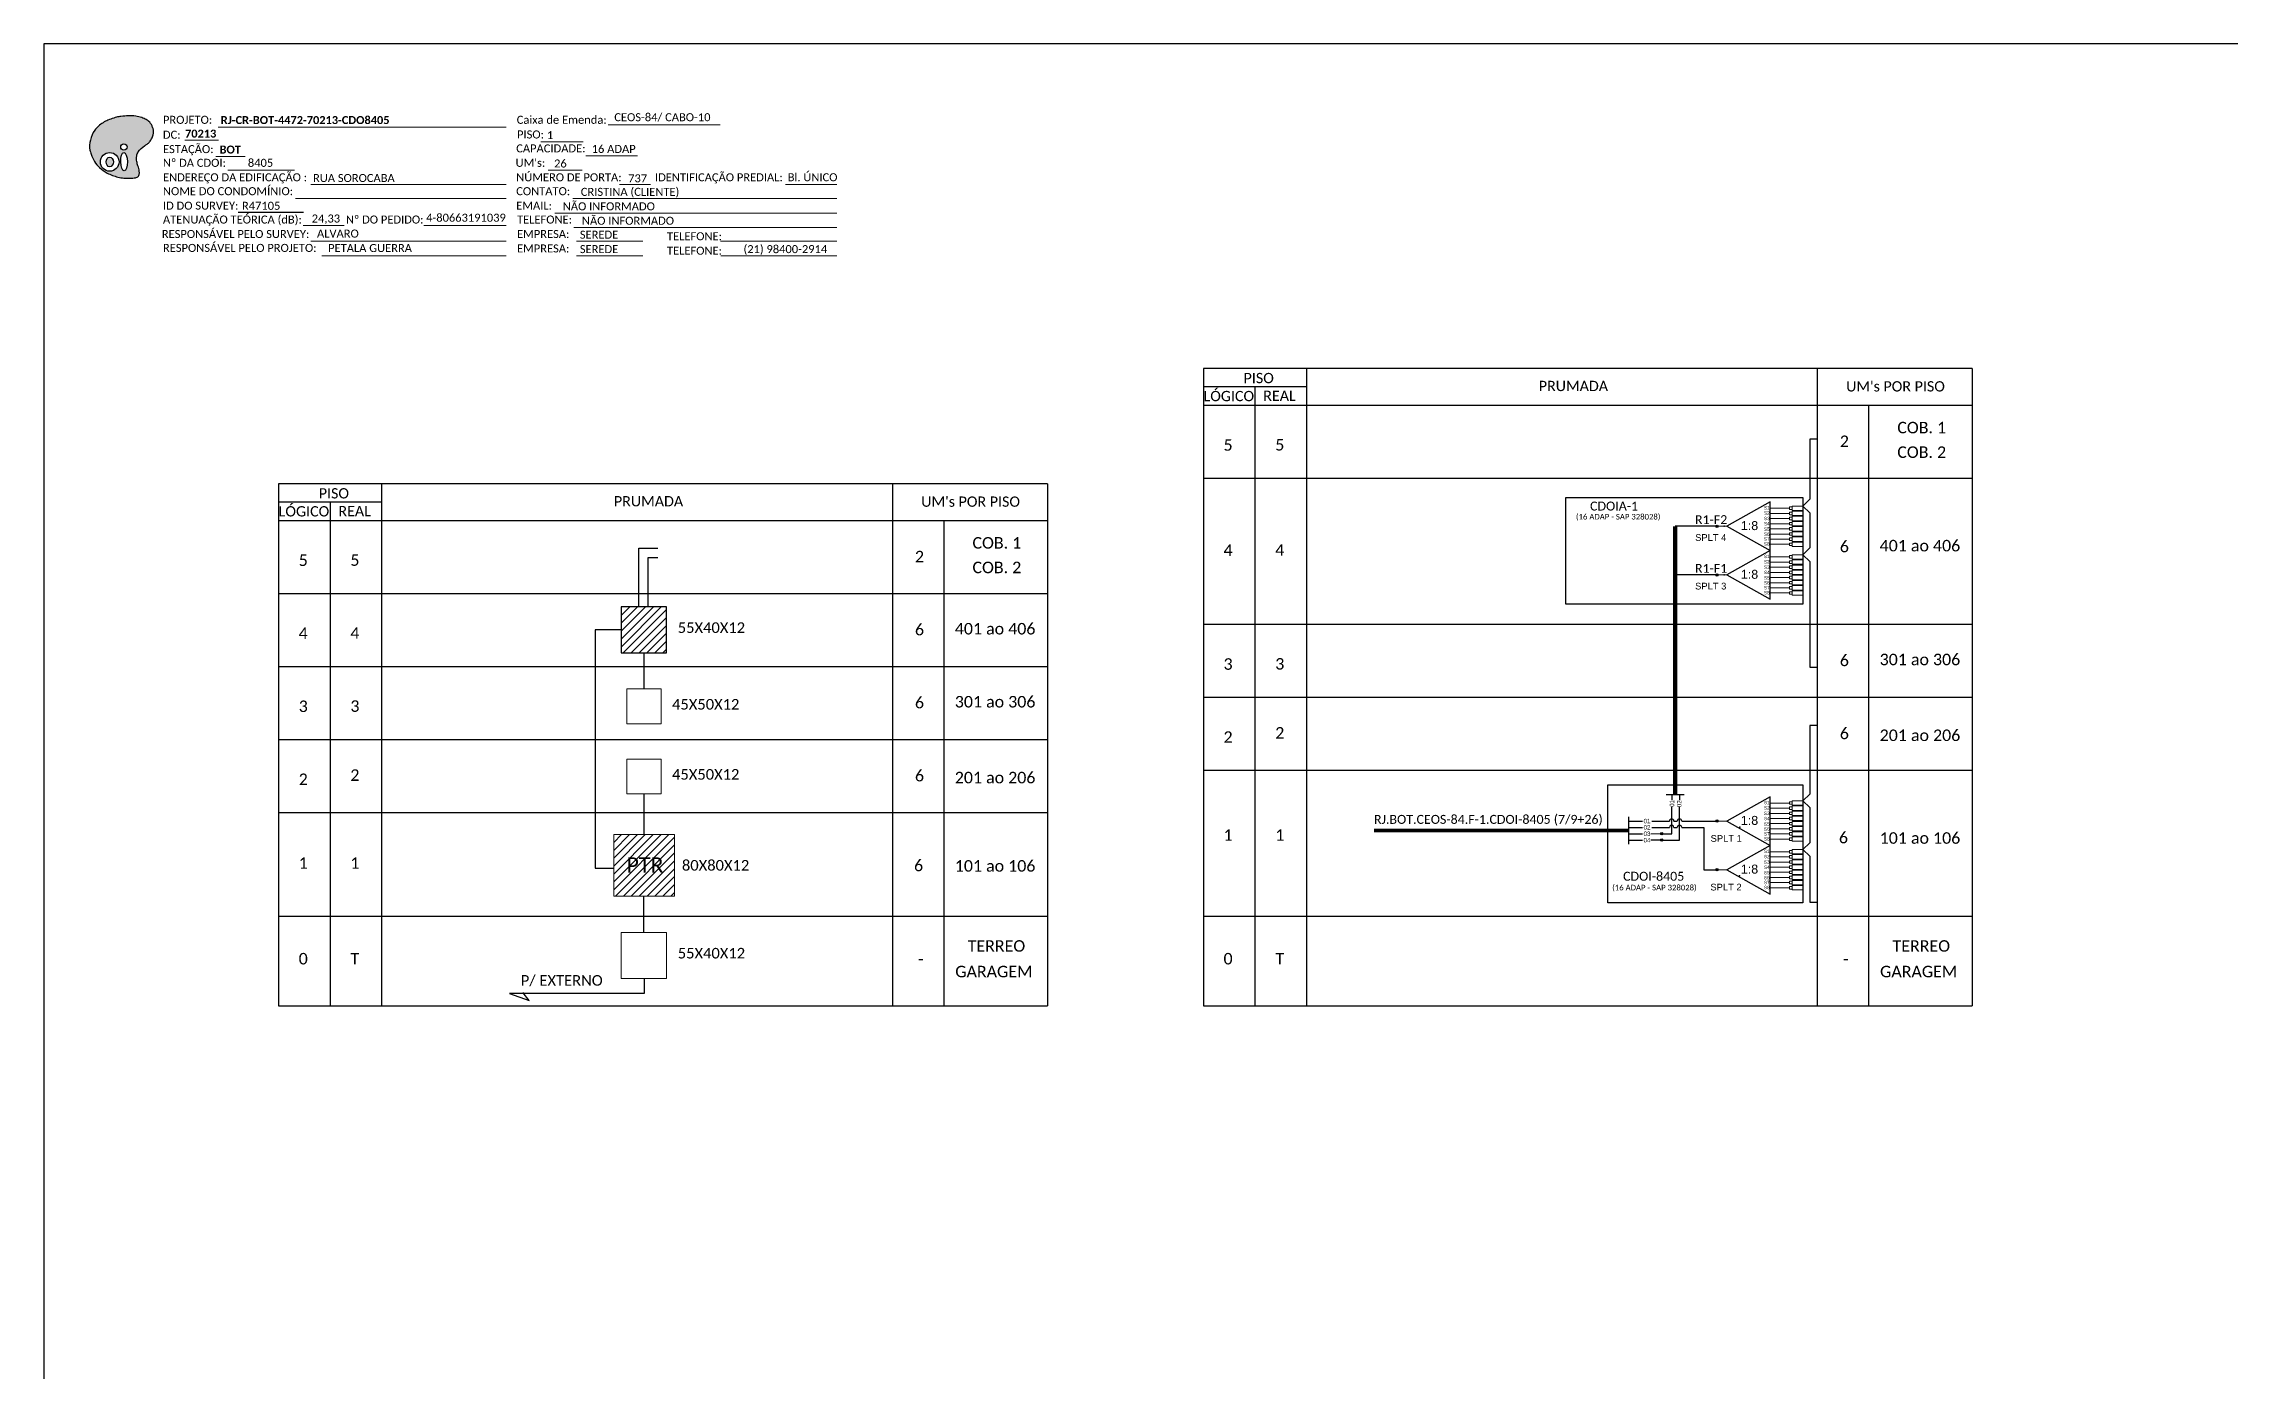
# Model space of a CAD drawing. Extents: x -4 to 837, y 1 to 595.
# Drawn here: x -3.8 to 485.8, y 298.3 to 595.3 of the extents above; entities that cross this region are included whole.
import ezdxf
from ezdxf.enums import TextEntityAlignment as Align

# ---------------------------------------------------------------- set-up
doc = ezdxf.new("R2010")
doc.units = 0
doc.styles.add('ARIAL', font='arial.ttf')
doc.styles.add('WMF-Calibri0', font='calibri.ttf')
doc.styles.add('WMF-Calibri1', font='calibrib.ttf')

# ---------------------------------------------------------------- blocks, each defined once
blk = doc.blocks.new('OI')
h = blk.add_hatch(color=40)
edge = h.paths.add_edge_path()
edge.add_spline(control_points=[(4.35, -0.67), (3.92, -0.99), (3.26, -1.5), (2.81, -2.59), (2.9, -3.5), (3.06, -4.27), (3.31, -4.85), (3.37, -5.39), (3.4, -5.88), (3.2, -6.4), (2.54, -6.61), (1.65, -6.63), (0.55, -6.67), (-0.56, -6.42), (-1.61, -6.14), (-2.77, -5.61), (-3.92, -4.77), (-4.89, -3.7), (-5.34, -2.65), (-5.6, -1.94), (-5.85, -0.96), (-5.71, 0.47), (-5.1, 2.02), (-4.14, 3.02), (-3.3, 3.61), (-2.37, 4.16), (-1.36, 4.44), (-0.56, 4.7), (0.79, 4.85), (2.24, 4.97), (3.79, 4.57), (4.67, 4.21), (5.44, 3.65), (5.76, 2.99), (6.03, 2.21), (6.01, 1.46), (5.72, 0.64), (5.31, 0.08), (4.88, -0.38), (4.51, -0.55), (4.35, -0.67)], knot_values=[0, 0, 0, 0, 1.60434, 2.417191, 3.427595, 4.282808, 4.776746, 5.304182, 5.888771, 6.258406, 6.858137, 7.79129, 8.986195, 10.124242, 11.187857, 12.242908, 13.953784, 15.414161, 16.515391, 17.349188, 17.675853, 19.552021, 21.515531, 22.568638, 23.63245, 24.621084, 25.782718, 26.745347, 27.142653, 29.870543, 31.004649, 31.921532, 32.709589, 33.801391, 34.042471, 35.192333, 35.971461, 36.628871, 37.254359, 37.836911, 37.836911, 37.836911, 37.836911], degree=3, periodic=0)
h.paths.add_polyline_path([(1.13, -0.87, -1), (-0.04, -0.87, -1)], flags=16)
edge = h.paths.add_edge_path(flags=16)
edge.add_ellipse((0.56, -3.59), major_axis=(-0.02, 1.71), ratio=0.361305, start_angle=0, end_angle=360)
h.paths.add_polyline_path([(-0.36, -3.62, -1), (-3.8, -3.62, -1)], flags=16)
edge = h.paths.add_edge_path(flags=0)
edge.add_ellipse((-2.08, -3.62), major_axis=(0, 0.885), ratio=0.758294, start_angle=0, end_angle=360)
at = {"color": 40}
for centre, radius in [((-2.08, -3.62), 1.72), ((0.54, -0.87), 0.587)]:
    blk.add_circle(centre, radius, dxfattribs=at)
blk.add_ellipse((-2.08, -3.62), major_axis=(0, 0.885), ratio=0.758294, start_param=-3.141592653589792, end_param=3.141592653589792, dxfattribs=at)
blk.add_ellipse((0.56, -3.59), major_axis=(-0.02, 1.71), ratio=0.361305, dxfattribs=at)
at = {"color": 40, "start_tangent": (-0.800898, -0.598801), "end_tangent": (-0.800898, -0.598801)}
blk.add_spline([(4.35, -0.67), (3.2, -1.78), (2.9, -2.54), (2.92, -3.55), (3.12, -4.38), (3.28, -4.85), (3.37, -5.37), (3.35, -5.95), (3.2, -6.29), (2.66, -6.55), (1.73, -6.63), (0.54, -6.62), (-0.58, -6.41), (-1.6, -6.11), (-2.56, -5.67), (-3.95, -4.67), (-4.89, -3.56), (-5.37, -2.56), (-5.64, -1.78), (-5.72, -1.46), (-5.63, 0.42), (-4.84, 2.22), (-4.13, 2.99), (-3.27, 3.62), (-2.4, 4.09), (-1.3, 4.47), (-0.37, 4.72), (0.02, 4.77), (2.75, 4.8), (3.85, 4.53), (4.69, 4.16), (5.31, 3.68), (5.85, 2.73), (5.93, 2.5), (5.94, 1.35), (5.67, 0.62), (5.29, 0.08), (4.84, -0.36), (4.35, -0.67)], degree=3, dxfattribs=at)
blk = doc.blocks.new('SPLT_1-8_SC-APC')
at = {"color": 1}
blk.add_lwpolyline([(-7.37, -2.1), (-17.04, -7.55), (-7.37, -13), (-7.37, -2.1)], dxfattribs=at)
at = {"color": 3, "lineweight": 0}
for points in [[(-2.99, -3.51), (-7.37, -3.51)], [(-7.37, -4.66), (-2.99, -4.66)], [(-2.41, -3.02), (-2.41, -4)], [(-2.41, -3.02), (0, -3.02)], [(-2.41, -4), (0, -4)], [(-2.41, -4.17), (-2.41, -5.16)], [(-2.41, -4.17), (0, -4.17)], [(-7.37, -5.82), (-2.99, -5.82)], [(-7.37, -6.97), (-2.99, -6.97)], [(-7.37, -8.12), (-2.99, -8.12)], [(-7.37, -9.28), (-2.99, -9.28)], [(-2.41, -5.16), (0, -5.16)], [(-2.41, -5.32), (-2.41, -6.31)], [(-2.41, -5.32), (0, -5.32)], [(-2.41, -6.31), (0, -6.31)], [(-2.41, -6.48), (-2.41, -7.46)], [(-2.41, -6.48), (0, -6.48)], [(-2.41, -7.46), (0, -7.46)], [(-2.41, -7.63), (-2.41, -8.62)], [(-2.41, -7.63), (0, -7.63)], [(-2.41, -8.62), (0, -8.62)], [(-2.41, -8.78), (-2.41, -9.77)], [(-2.41, -8.78), (0, -8.78)], [(-2.41, -9.77), (0, -9.77)], [(-7.37, -10.43), (-2.99, -10.43)], [(-7.37, -11.58), (-2.99, -11.58)], [(-2.41, -9.94), (-2.41, -10.92)], [(-2.41, -9.94), (0, -9.94)], [(-2.41, -10.92), (0, -10.92)], [(-2.41, -11.09), (-2.41, -12.08)], [(-2.41, -11.09), (0, -11.09)], [(-2.41, -12.08), (0, -12.08)]]:
    blk.add_lwpolyline(points, dxfattribs=at)
for points in [[(-2.99, -3.22), (-2.41, -3.22), (-2.41, -3.8), (-2.99, -3.8)], [(-2.99, -4.38), (-2.41, -4.38), (-2.41, -4.95), (-2.99, -4.95)], [(-2.99, -5.53), (-2.41, -5.53), (-2.41, -6.1), (-2.99, -6.1)], [(-2.99, -6.68), (-2.41, -6.68), (-2.41, -7.26), (-2.99, -7.26)], [(-2.99, -7.84), (-2.41, -7.84), (-2.41, -8.41), (-2.99, -8.41)], [(-2.99, -8.99), (-2.41, -8.99), (-2.41, -9.56), (-2.99, -9.56)], [(-2.99, -10.14), (-2.41, -10.14), (-2.41, -10.72), (-2.99, -10.72)], [(-2.99, -11.3), (-2.41, -11.3), (-2.41, -11.87), (-2.99, -11.87)]]:
    blk.add_lwpolyline(points, close=True, dxfattribs=at)
at = {"color": 1, "lineweight": 0}
blk.add_lwpolyline([(-17.04, -7.55), (-19.26, -7.55)], dxfattribs=at)
at = {"color": 1, "style": 'ARIAL'}
for s, height, p in [('S1', 0.75, (-8.74, -3.78)), ('S2', 0.75, (-8.74, -4.97)), ('1:8', 2, (-13.91, -8.4)), ('S3', 0.75, (-8.74, -6.18)), ('S4', 0.75, (-8.74, -7.36)), ('S5', 0.75, (-8.74, -8.57)), ('S6', 0.75, (-8.74, -9.69)), ('S7', 0.75, (-8.74, -10.78)), ('S8', 0.75, (-8.74, -11.9))]:
    blk.add_text(s, height=height, dxfattribs=at).set_placement(p)
blk = doc.blocks.new('SPLITTER_')
blk.add_point((0, 0))
at = {"style": 'ARIAL', "flags": 4}
blk.add_attdef('SPLT', (0, -3.26), '', height=1.5, dxfattribs=at)

msp = doc.modelspace()

# ---------------------------------------------------------------- hatches: boundary and pattern name
h = msp.add_hatch(color=3)
h.dxf.hatch_style = 1
edge = h.paths.add_edge_path()
edge.add_arc((371.04, 487.22), 0.256, 0, 360)
h = msp.add_hatch(color=3)
h.dxf.hatch_style = 1
edge = h.paths.add_edge_path()
edge.add_arc((371.04, 476.33), 0.256, 0, 360)
h = msp.add_hatch()
h.set_pattern_fill('ANSI31', color=1, scale=10, style=0)
h.set_pattern_definition([(45, (-490.155, 70.7489), (-0.8838835, 0.8838835), [])])
h.paths.add_polyline_path([(135.71, 469.15), (125.56, 469.15), (125.56, 458.87), (135.71, 458.87)])
h.paths.add_polyline_path([(133.34, 459.06), (133.34, 464.21)], flags=16)
h = msp.add_hatch(color=3)
h.dxf.hatch_style = 1
edge = h.paths.add_edge_path()
edge.add_arc((371.01, 421.22), 0.256, 0, 360)
h = msp.add_hatch()
h.set_pattern_fill('ANSI31', color=1, scale=10, style=0)
h.set_pattern_definition([(45, (-487.7516, 20.4802), (-0.8838835, 0.8838835), [])])
h.paths.add_polyline_path([(123.87, 404.44), (137.44, 404.44), (137.44, 418.2), (123.87, 418.2)])
h.paths.add_polyline_path([(125.87, 408.8), (135.95, 408.8), (135.95, 413.95), (125.87, 413.95)], flags=24)
h = msp.add_hatch(color=3)
h.dxf.hatch_style = 1
edge = h.paths.add_edge_path()
edge.add_arc((358.65, 418.38), 0.256, 0, 360)
h = msp.add_hatch(color=3)
h.dxf.hatch_style = 1
edge = h.paths.add_edge_path()
edge.add_arc((358.65, 416.95), 0.256, 0, 360)
h = msp.add_hatch(color=3)
h.dxf.hatch_style = 1
edge = h.paths.add_edge_path()
edge.add_arc((371.04, 410.32), 0.256, 0, 360)

# ---------------------------------------------------------------- linework, layer by layer
for p, q in [((837.17, 595.26), (-3.83, 595.26)), ((-3.83, 595.26), (-3.83, 1.26))]:
    msp.add_line(p, q)
at = {"color": 3}
msp.add_line((130.65, 418.2), (130.65, 427.33), dxfattribs=at)
at = {"color": 1}
msp.add_line((351.18, 422.14), (351.18, 416.03), dxfattribs=at)
at = {"color": 7, "lineweight": 0}
for points in [[(27.8, 573.66), (35.36, 573.66)], [(35.28, 576.58), (99.75, 576.58)], [(107.55, 573.3), (117.03, 573.3)], [(122.59, 577.07), (147.72, 577.07)], [(34.76, 570.02), (41.31, 570.02)], [(117.59, 570.19), (129.21, 570.19)], [(37.42, 566.95), (52.38, 566.95)], [(55.99, 563.71), (99.75, 563.71)], [(109.15, 566.95), (116.82, 566.95)], [(125.18, 563.71), (132.12, 563.71)], [(162.35, 563.71), (173.85, 563.71)], [(52.58, 560.6), (99.75, 560.6)], [(114.71, 560.6), (173.87, 560.6)], [(54.28, 554.57), (63.46, 554.57)], [(81.34, 554.57), (99.77, 554.57)], [(110.67, 557.36), (173.87, 557.36)], [(114.96, 554.13), (173.87, 554.13)], [(55.99, 551.02), (99.75, 551.02)], [(115.56, 551.02), (130.36, 551.02)], [(147.81, 551.02), (173.87, 551.02)], [(58.48, 547.78), (99.75, 547.78)], [(115.56, 547.78), (130.36, 547.78)], [(147.84, 547.78), (173.87, 547.78)], [(358.91, 418.38), (356.21, 418.38)]]:
    msp.add_lwpolyline(points, dxfattribs=at)
at = {"color": 7}
for points in [[(39.74, 557.54), (54.35, 557.54)], [(351.17, 418.38), (354.34, 418.38)]]:
    msp.add_lwpolyline(points, dxfattribs=at)
at = {"color": 0}
for points in [[(428.21, 522.56), (255.95, 522.56)], [(279.1, 518.45), (255.95, 518.45)], [(221.02, 496.75), (48.76, 496.75)], [(71.91, 492.64), (48.76, 492.64)]]:
    msp.add_lwpolyline(points, dxfattribs=at)
for points in [[(255.95, 522.56), (255.95, 379.84)], [(279.1, 379.84), (279.1, 522.56)], [(393.49, 522.56), (393.49, 379.84)], [(428.21, 522.56), (428.21, 379.84)], [(255.95, 514.34), (428.21, 514.34)], [(267.52, 518.45), (267.52, 379.84)], [(405.06, 379.84), (405.06, 514.34)], [(48.76, 496.75), (48.76, 379.84)], [(71.91, 379.84), (71.91, 496.75)], [(186.3, 496.75), (186.3, 379.84)], [(221.02, 496.75), (221.02, 379.84)], [(255.95, 497.99), (428.21, 497.99)], [(60.34, 492.64), (60.34, 379.84)], [(48.76, 488.53), (221.02, 488.53)], [(197.87, 379.84), (197.87, 488.53)], [(48.76, 472.18), (221.02, 472.18)], [(255.95, 465.29), (428.21, 465.29)], [(48.76, 455.83), (221.02, 455.83)], [(255.95, 448.94), (428.21, 448.94)], [(48.76, 439.48), (221.02, 439.48)], [(255.95, 432.59), (428.21, 432.59)], [(48.76, 423.13), (221.02, 423.13)], [(48.76, 399.95), (221.02, 399.95)], [(255.95, 399.95), (428.21, 399.95)], [(48.76, 379.84), (221.02, 379.84)], [(255.95, 379.84), (428.21, 379.84)]]:
    msp.add_lwpolyline(points)
at = {"color": 3}
for points in [[(393.5, 506.73), (391.85, 506.73), (391.84, 493.26), (390.27, 491.75), (391.84, 490.25), (391.84, 482.36), (390.27, 480.86), (391.84, 479.35), (391.84, 455.65), (393.49, 455.65)], [(129.46, 469.15), (129.46, 482.34), (133.74, 482.34)], [(131.61, 469.15), (131.61, 480.2), (133.74, 480.2)], [(125.56, 464.01), (119.74, 464.01), (119.74, 410.68), (123.87, 410.68)], [(130.64, 458.87), (130.64, 450.79)], [(393.49, 442.62), (391.84, 442.62), (391.84, 427.25), (390.27, 425.75), (391.84, 424.24), (391.84, 416.36), (390.27, 414.85), (391.84, 413.34), (391.84, 403.07), (393.49, 403.07)], [(351.18, 421.22), (354.34, 421.22)], [(356.41, 421.22), (360.37, 421.22)], [(361.37, 421.22), (362.12, 421.22)], [(363.12, 421.22), (371.01, 421.22)], [(130.64, 396.26), (130.64, 404.44)]]:
    msp.add_lwpolyline(points, dxfattribs=at)
at = {"color": 1}
for points in [[(337.14, 493.65), (390.27, 493.65), (390.27, 469.76), (337.14, 469.76)], [(135.71, 469.15), (125.56, 469.15), (125.56, 458.87), (135.71, 458.87)], [(346.54, 429.31), (390.27, 429.31), (390.27, 402.95), (346.54, 402.95)]]:
    msp.add_lwpolyline(points, close=True, dxfattribs=at)
at = {"color": 5, "const_width": 1}
msp.add_lwpolyline([(361.66, 427.2), (361.66, 487.22)], dxfattribs=at)
at = {"color": 5}
for points in [[(371.01, 487.22), (361.66, 487.22)], [(371.01, 476.33), (361.66, 476.33)], [(359.64, 427.2), (363.68, 427.19)], [(360.87, 427.2), (360.87, 425.88)], [(362.62, 427.2), (362.62, 425.88)], [(358.65, 418.38), (360.87, 418.38), (360.87, 424.3)], [(358.65, 416.95), (362.62, 416.96), (362.62, 424.3)], [(351.17, 416.95), (354.34, 416.95)], [(358.65, 416.95), (356.21, 416.95)]]:
    msp.add_lwpolyline(points, dxfattribs=at)
at = {"lineweight": 0}
for points in [[(134.47, 450.79), (126.81, 450.79), (126.81, 443.02), (134.47, 443.02)], [(134.47, 435.09), (126.81, 435.09), (126.81, 427.33), (134.47, 427.33)], [(135.71, 396.26), (125.56, 396.26), (125.56, 385.97), (135.71, 385.97)]]:
    msp.add_lwpolyline(points, close=True, dxfattribs=at)
at = {"color": 1, "lineweight": 0}
msp.add_lwpolyline([(123.87, 418.2), (137.44, 418.2), (137.44, 404.44), (123.87, 404.44)], close=True, dxfattribs=at)
at = {"color": 1}
msp.add_lwpolyline([(294.19, 419.09, 0.8, 0.8, 0), (351.18, 419.09, 0.8, 0.8, 0)], format="xyseb", dxfattribs=at)
at = {"color": 2}
for points in [[(351.18, 419.8), (354.34, 419.8)], [(356.41, 419.8), (360.37, 419.8)], [(361.37, 419.8), (362.12, 419.8)], [(363.12, 419.8), (368.08, 419.8), (368.08, 410.32), (371.01, 410.32)]]:
    msp.add_lwpolyline(points, dxfattribs=at)
at = {"color": 1}
for points in [[(130.65, 385.97), (130.65, 382.63), (100.52, 382.63)], [(100.52, 382.63), (104.93, 381.03)], [(104.93, 381.03), (103.52, 382.86)]]:
    msp.add_lwpolyline(points, dxfattribs=at)
at = {"color": 3}
for centre in [(371.04, 487.22), (371.04, 476.33), (371.01, 421.22), (358.65, 418.38), (358.65, 416.95), (371.04, 410.32)]:
    msp.add_circle(centre, 0.256, dxfattribs=at)
for centre in [(360.87, 421.22), (362.62, 421.22)]:
    msp.add_arc(centre, 0.5, 359.9995, 179.9995, dxfattribs=at)
at = {"color": 2}
for centre, start, end in [((360.87, 419.8), 359.9939, 180.0061), ((362.62, 419.8), 359.9995, 179.9995)]:
    msp.add_arc(centre, 0.5, start, end, dxfattribs=at)

# ---------------------------------------------------------------- block references
at = {"color": 7, "xscale": 1.213923925163967, "yscale": 1.213923925163967, "zscale": 1.213923925163967, "rotation": 0.1532896023949059}
msp.add_blockref('OI', (13.47, 573.2), dxfattribs=at)
at = {"color": 3}
for p in [(390.27, 494.77), (390.27, 483.87), (390.27, 428.77), (390.27, 417.87)]:
    msp.add_blockref('SPLT_1-8_SC-APC', p, dxfattribs=at)
ref = msp.add_blockref('SPLITTER_', (372.66, 487.22), dxfattribs=dict(xscale=-1))
ref.add_attrib('SPLT', 'SPLT 4', (366.12, 483.96), dxfattribs={"height": 1.5, "style": 'ARIAL'})
ref = msp.add_blockref('SPLITTER_', (372.66, 476.33), dxfattribs=dict(xscale=-1))
ref.add_attrib('SPLT', 'SPLT 3', (366.12, 473.07), dxfattribs={"height": 1.5, "style": 'ARIAL'})
ref = msp.add_blockref('SPLITTER_', (376.13, 419.84), dxfattribs=dict(xscale=-1))
ref.add_attrib('SPLT', 'SPLT 1', (369.59, 416.58), dxfattribs={"height": 1.5, "style": 'ARIAL'})
ref = msp.add_blockref('SPLITTER_', (376.08, 408.94), dxfattribs=dict(xscale=-1))
ref.add_attrib('SPLT', 'SPLT 2', (369.54, 405.68), dxfattribs={"height": 1.5, "style": 'ARIAL'})

# ---------------------------------------------------------------- texts
at = {"color": 7, "lineweight": 0, "style": 'WMF-Calibri0'}
for s, height, p in [('PROJETO:', 1.793, (22.88, 577.33)), ('Caixa de Emenda:', 1.7927, (102.13, 577.33)), ('CEOS-84/ CABO-10', 1.7927, (123.99, 577.91)), ('DC:', 1.793, (22.87, 573.99)), ('ESTAÇÃO:', 1.793, (22.88, 570.77)), ('PISO:', 1.793, (102.2, 574.05)), ('1', 1.79, (108.9, 573.9)), ('Nº DA CDOI:', 1.7927, (22.88, 567.7)), ("UM's:", 1.793, (101.88, 567.7)), ('CAPACIDADE:', 1.7927, (102.02, 570.93)), ('ENDEREÇO DA EDIFICAÇÃO :', 1.7927, (22.88, 564.46)), ('NOME DO CONDOMÍNIO:', 1.7927, (22.88, 561.35)), ('CONTATO:', 1.793, (102.02, 561.35)), ('NÚMERO DE PORTA:', 1.7927, (102.02, 564.46)), ('IDENTIFICAÇÃO PREDIAL:', 1.7927, (133.11, 564.46)), ('ID DO SURVEY:', 1.7927, (22.88, 558.11)), ('EMAIL:', 1.793, (102.02, 558.11)), ('RESPONSÁVEL PELO SURVEY:', 1.7927, (22.63, 551.76)), ('ATENUAÇÃO TEÓRICA (dB):', 1.7927, (22.88, 555)), ('Nº DO PEDIDO:', 1.7927, (63.88, 555)), ('TELEFONE:', 1.793, (102.2, 555)), ('EMPRESA:', 1.793, (102.2, 551.76)), ('RESPONSÁVEL PELO PROJETO:', 1.7927, (22.88, 548.65)), ('EMPRESA:', 1.793, (102.2, 548.53)), ('TELEFONE:', 1.793, (135.79, 551.26)), ('TELEFONE:', 1.793, (135.79, 548.02))]:
    msp.add_text(s, height=height, dxfattribs=at).set_placement(p)
at = {"color": 7}
for s, height, style, p in [('RJ-CR-BOT-4472-70213-CDO8405', 1.7927, 'WMF-Calibri1', (35.83, 577.27)), ('70213', 1.793, 'WMF-Calibri1', (27.83, 574.24)), ('BOT', 1.793, 'WMF-Calibri1', (35.56, 570.67)), ('26', 1.793, 'WMF-Calibri0', (110.5, 567.55)), (' 16 ADAP', 1.793, 'WMF-Calibri0', (118.29, 570.81)), ('RUA SOROCABA', 1.7927, 'WMF-Calibri0', (56.5, 564.3)), ('CRISTINA (CLIENTE)', 1.7927, 'WMF-Calibri0', (116.49, 561.2)), ('737', 1.793, 'WMF-Calibri0', (127.1, 564.23)), ('Bl. ÚNICO', 1.793, 'WMF-Calibri0', (162.84, 564.47)), ('R47105', 1.793, 'WMF-Calibri0', (40.58, 558.08)), ('NÃO INFORMADO', 1.7927, 'WMF-Calibri0', (112.45, 557.96)), ('24,33', 1.793, 'WMF-Calibri0', (56.2, 555.23)), ('ALVARO', 1.793, 'WMF-Calibri0', (57.39, 551.86)), ('4-80663191039', 1.7927, 'WMF-Calibri0', (81.84, 555.41)), ('SEREDE', 1.793, 'WMF-Calibri0', (116.27, 551.61)), ('NÃO INFORMADO', 1.7927, 'WMF-Calibri0', (116.74, 554.73)), ('PETALA GUERRA', 1.7927, 'WMF-Calibri0', (59.88, 548.62)), ('SEREDE', 1.793, 'WMF-Calibri0', (116.27, 548.38)), ('(21) 98400-2914', 1.7927, 'WMF-Calibri0', (152.93, 548.38)), ('55X40X12', 2.373, 'WMF-Calibri0', (138.21, 463.34)), ('45X50X12', 2.373, 'WMF-Calibri0', (136.93, 446.18)), ('45X50X12', 2.373, 'WMF-Calibri0', (136.93, 430.49)), ('PTR', 3.433, 'WMF-Calibri0', (126.73, 409.67)), ('80X80X12', 2.373, 'WMF-Calibri0', (139.14, 410.13)), ('55X40X12', 2.373, 'WMF-Calibri0', (138.21, 390.45)), ('P/ EXTERNO', 2.373, 'WMF-Calibri0', (103.04, 384.36))]:
    msp.add_text(s, height=height, dxfattribs=dict(at, style=style)).set_placement(p)
at = {"color": 7, "style": 'WMF-Calibri0'}
msp.add_text('8405', height=1.793, dxfattribs=at).set_placement((44.74, 567.7), align=Align.CENTER)
at = {"color": 0, "style": 'WMF-Calibri0'}
for s, p in [('     PISO', (260.91, 519.26)), ('PRUMADA', (331.09, 517.49)), ("UM's POR PISO", (399.94, 517.4)), ('  LÓGICO', (254.37, 515.23)), ('    REAL', (266.13, 515.28)), ('     PISO', (53.73, 493.45)), ('  LÓGICO', (47.18, 489.42)), ('    REAL', (58.94, 489.47)), ('PRUMADA', (123.9, 491.68)), ("UM's POR PISO", (192.75, 491.59))]:
    msp.add_text(s, height=2.3, dxfattribs=at).set_placement(p)
at = {"color": 7, "linetype": 'Continuous', "style": 'WMF-Calibri0'}
for s, p in [('COB. 1', (411.41, 508.03)), ('COB. 2', (411.41, 502.53)), ('COB. 1', (204.23, 482.22)), ('401 ao 406', (407.45, 481.6)), ('COB. 2', (204.23, 476.72)), ('401 ao 406', (200.27, 463)), ('301 ao 306', (407.45, 456.11)), ('301 ao 306', (200.27, 446.65)), ('201 ao 206', (407.46, 439.14)), ('201 ao 206', (200.27, 429.67)), ('101 ao 106', (407.46, 416.14)), ('101 ao 106', (200.27, 409.9)), ('TERREO', (203.15, 391.97)), ('TERREO', (410.34, 391.97)), ('GARAGEM', (200.37, 386.24)), ('GARAGEM', (407.55, 386.24))]:
    msp.add_text(s, height=2.575, dxfattribs=at).set_placement(p)
at = {"color": 1, "style": 'WMF-Calibri0'}
for p in [(348.88, 488.74), (357, 405.7)]:
    msp.add_text('(16 ADAP - SAP 328028)', height=1.25, dxfattribs=at).set_placement(p, align=Align.CENTER)
for s, p in [('CDOIA-1', (342.58, 490.75)), ('RJ.BOT.CEOS-84.F-1.CDOI-8405 (7/9+26)', (294.17, 420.6)), ('CDOI-8405', (349.98, 407.86))]:
    msp.add_text(s, height=2, dxfattribs=at).set_placement(p)
at = {"color": 5, "style": 'WMF-Calibri0'}
for s, p in [('R1-F2', (366.08, 487.7)), ('R1-F1', (366.08, 476.8))]:
    msp.add_text(s, height=2, dxfattribs=at).set_placement(p)
at = {"style": 'ARIAL'}
for s, p in [('01', (355.34, 421.22)), ('02', (355.34, 419.8)), ('03', (355.34, 418.38)), ('04', (355.34, 416.95))]:
    msp.add_text(s, height=1, dxfattribs=at).set_placement(p, align=Align.MIDDLE_CENTER)
for s, p in [('01', (360.93, 425.18)), ('02', (362.55, 425.1))]:
    msp.add_text(s, height=1, rotation=90, dxfattribs=at).set_placement(p, align=Align.MIDDLE_CENTER)
at = {"color": 7, "linetype": 'Continuous', "style": 'WMF-Calibri0', "flags": 4}
for tag, p in [('5', (261.49, 505.43)), ('5', (273.07, 505.47)), ('2', (399.55, 506.25)), ('5', (54.31, 479.62)), ('5', (65.88, 479.66)), ('2', (192.36, 480.44)), ('4', (261.49, 481.87)), ('4', (273.07, 481.91)), ('6', (399.55, 482.69)), ('6', (192.36, 464.09)), ('4', (54.31, 463.27)), ('4', (65.88, 463.31)), ('3', (261.49, 456.38)), ('3', (273.07, 456.42)), ('6', (399.55, 457.2)), ('3', (54.31, 446.92)), ('3', (65.88, 446.96)), ('6', (192.36, 447.74)), ('2', (261.49, 440.03)), ('2', (273.07, 440.97)), ('6', (399.55, 440.85)), ('2', (54.31, 430.57)), ('2', (65.88, 431.51)), ('6', (192.36, 431.39)), ('1', (261.49, 418.09)), ('1', (273.07, 418.09)), ('6', (399.35, 417.53)), ('1', (54.31, 411.84)), ('1', (65.88, 411.84)), ('6', (192.16, 411.28)), ('0', (54.31, 390.41)), ('T', (65.88, 390.41)), ('0', (261.49, 390.41)), ('T', (273.07, 390.41)), ('-', (192.68, 390.34)), ('-', (399.86, 390.34))]:
    msp.add_attdef(tag, text='XX', height=2.575, dxfattribs=at).set_placement(p, align=Align.MIDDLE_CENTER)

doc.saveas('drawing.dxf')
